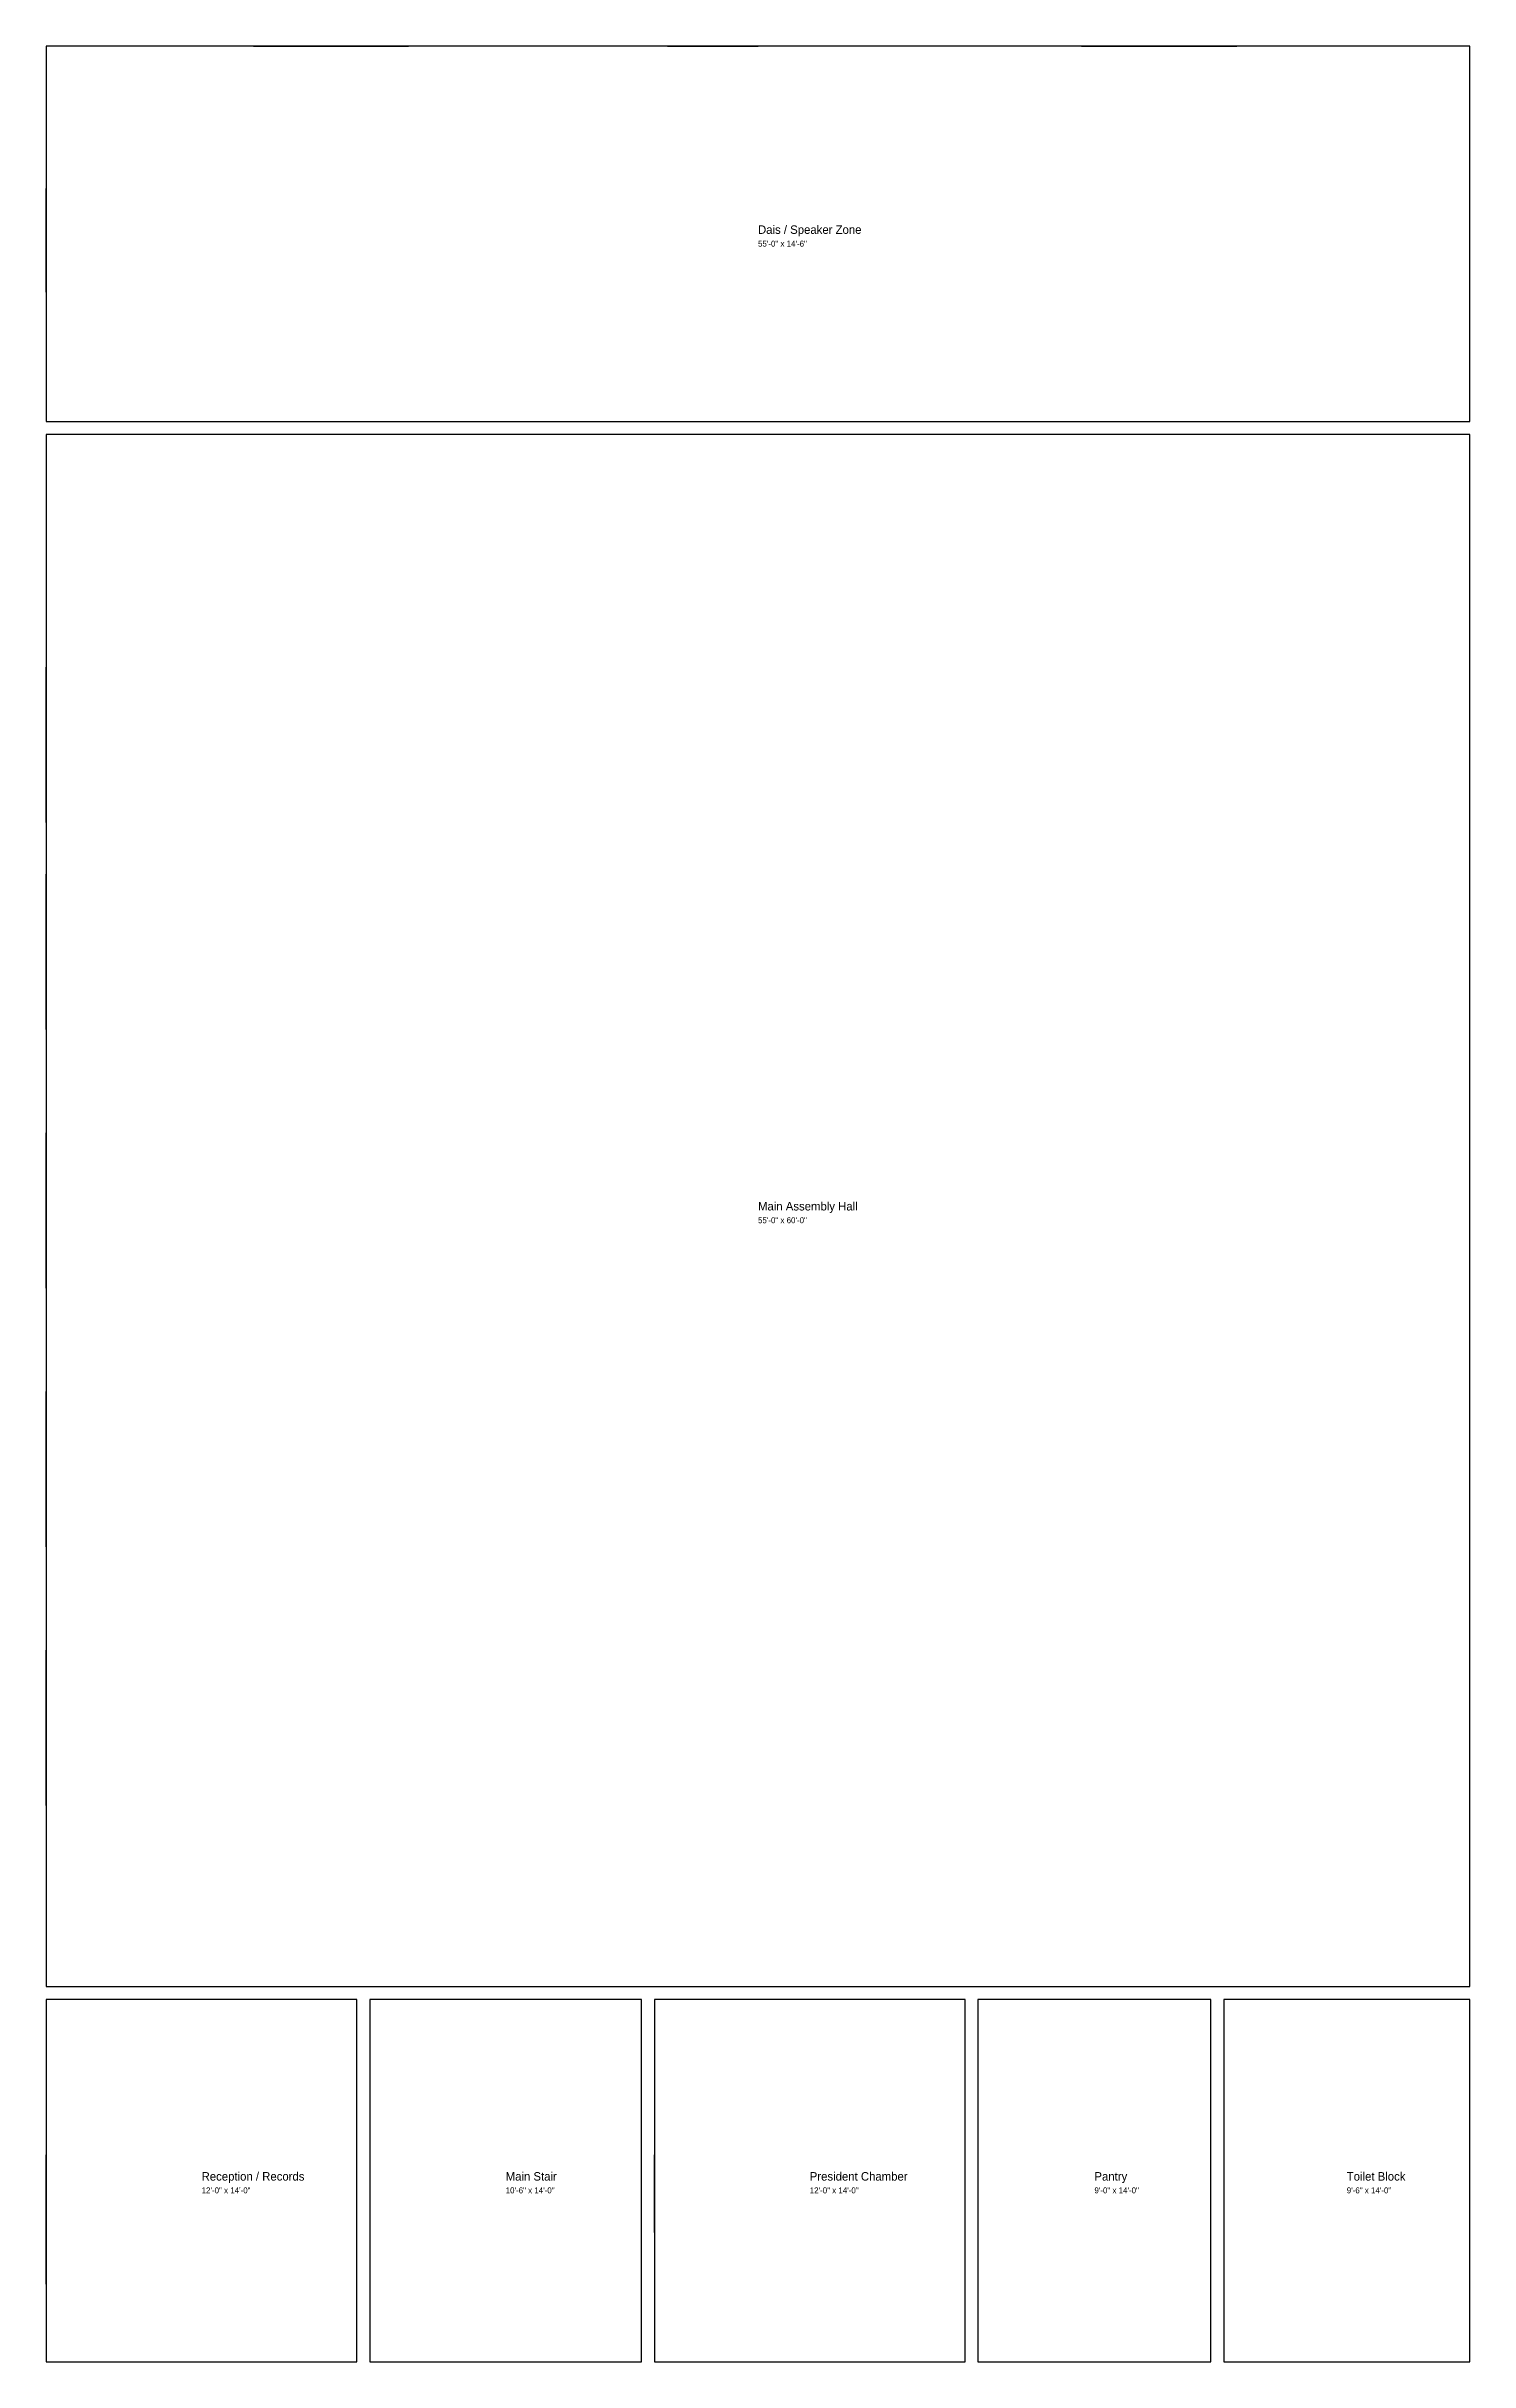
# Model space of a CAD drawing. Header units: millimetres. Extents: x 152 to 16916, y 152 to 27432.
import ezdxf

# ---------------------------------------------------------------- set-up
doc = ezdxf.new("R2010")
doc.units = ezdxf.units.MM
for name, color, linetype in [('DOORS', 1, 'Continuous'), ('TEXT', 7, 'Continuous'), ('WALLS', 7, 'Continuous'), ('WINDOWS', 5, 'Continuous')]:
    doc.layers.add(name, color=color, linetype=linetype)

msp = doc.modelspace()

# ---------------------------------------------------------------- linework, layer by layer
at = {"layer": 'DOORS'}
for p, q in [((7467.6, 27432), (8534.4, 27432)), ((16916.4, 24231.6), (16916.4, 25298.4)), ((16916.4, 7620), (16916.4, 9753.6)), ((3810, 1676.4), (3810, 2590.8)), ((7315.2, 1676.4), (7315.2, 2590.8)), ((1371.6, 152.4), (2438.4, 152.4)), ((5029.2, 152.4), (6096, 152.4)), ((8382, 152.4), (9448.8, 152.4)), ((12039.6, 152.4), (12954, 152.4)), ((14935.2, 152.4), (15849.6, 152.4))]:
    msp.add_line(p, q, dxfattribs=at)
at = {"layer": 'WALLS'}
for points in [[(152.4, 23012.4), (16916.4, 23012.4), (16916.4, 27432), (152.4, 27432), (152.4, 23012.4)], [(152.4, 4572), (16916.4, 4572), (16916.4, 22860), (152.4, 22860), (152.4, 4572)], [(152.4, 152.4), (3810, 152.4), (3810, 4419.6), (152.4, 4419.6), (152.4, 152.4)], [(3962.4, 152.4), (7162.8, 152.4), (7162.8, 4419.6), (3962.4, 4419.6), (3962.4, 152.4)], [(7315.2, 152.4), (10972.8, 152.4), (10972.8, 4419.6), (7315.2, 4419.6), (7315.2, 152.4)], [(11125.2, 152.4), (13868.4, 152.4), (13868.4, 4419.6), (11125.2, 4419.6), (11125.2, 152.4)], [(14020.8, 152.4), (16916.4, 152.4), (16916.4, 4419.6), (14020.8, 4419.6), (14020.8, 152.4)]]:
    msp.add_lwpolyline(points, dxfattribs=at)
at = {"layer": 'WINDOWS'}
for p, q in [((2590.8, 27432), (4419.6, 27432)), ((12344.4, 27432), (14173.2, 27432)), ((16916.4, 25755.6), (16916.4, 26974.8)), ((152.4, 24536.4), (152.4, 25755.6)), ((152.4, 18288), (152.4, 20116.8)), ((16916.4, 17068.8), (16916.4, 18897.6)), ((152.4, 15849.6), (152.4, 17678.4)), ((16916.4, 14020.8), (16916.4, 15849.6)), ((152.4, 12801.6), (152.4, 14630.4)), ((16916.4, 10972.8), (16916.4, 12801.6)), ((152.4, 9753.6), (152.4, 11582.4)), ((152.4, 6705.6), (152.4, 8534.4)), ((152.4, 1066.8), (152.4, 2590.8)), ((16916.4, 1066.8), (16916.4, 1981.2)), ((609.6, 152.4), (1828.8, 152.4)), ((7924.8, 152.4), (9448.8, 152.4)), ((11582.4, 152.4), (12496.8, 152.4)), ((14478, 152.4), (15392.4, 152.4))]:
    msp.add_line(p, q, dxfattribs=at)

# ---------------------------------------------------------------- texts
at = {"layer": 'TEXT'}
for s, height, p in [('55\'-0" x 14\'-6"', 70, (8534.4, 25072.2)), ('Dais / Speaker Zone', 100, (8534.4, 25222.2)), ('Main Assembly Hall', 100, (8534.4, 13716)), ('55\'-0" x 60\'-0"', 70, (8534.4, 13566)), ('12\'-0" x 14\'-0"', 70, (1981.2, 2136)), ('Reception / Records', 100, (1981.2, 2286)), ('10\'-6" x 14\'-0"', 70, (5562.6, 2136)), ('Main Stair', 100, (5562.6, 2286)), ('12\'-0" x 14\'-0"', 70, (9144, 2136)), ('President Chamber', 100, (9144, 2286)), ('9\'-0" x 14\'-0"', 70, (12496.8, 2136)), ('Pantry', 100, (12496.8, 2286)), ('Toilet Block', 100, (15468.6, 2286)), ('9\'-6" x 14\'-0"', 70, (15468.6, 2136))]:
    msp.add_text(s, height=height, dxfattribs=at).set_placement(p)

doc.saveas('drawing.dxf')
